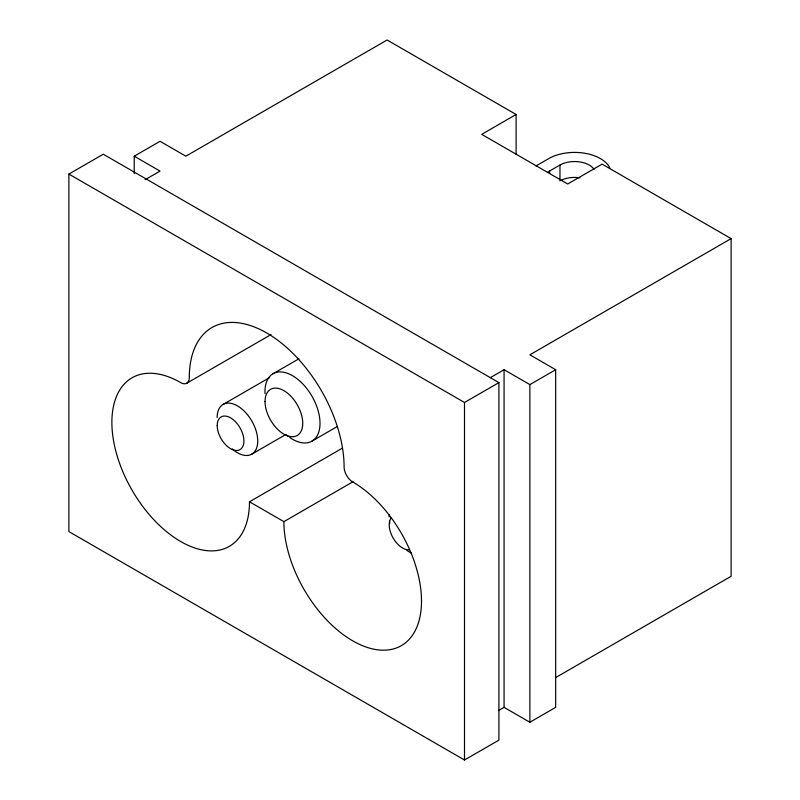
<?xml version="1.0" encoding="UTF-8"?>
<svg xmlns="http://www.w3.org/2000/svg" width="800" height="800" viewBox="0 0 800 800"><rect width="100%" height="100%" fill="white"/><g stroke="black" fill="none" stroke-linecap="round" stroke-linejoin="round"><path stroke-width="1.2" d="M68.88 174.07L103.28 154.21L498.91 382.62L498.91 740.14L464.5 760L68.88 531.59L68.88 174.07L464.5 402.48L498.91 382.62M134.24 173.64L134.24 156.19L160.04 141.3L185.85 156.19L387.1 40L516.11 114.48L516.11 154.41M145.1 179.72L160.04 171.09L134.24 156.19M516.11 114.48L481.71 134.34L567.71 184L602.11 164.14L731.12 238.62L731.12 576.28L555.84 677.48M536.04 165.94L548.79 158.58A36.49 21.07 0 0 1 609.84 168.02M547.87 172.16A20.68 11.94 0 0 1 549.65 170.99L559.97 165.03A20.68 11.94 0 0 1 594.02 169.39M186.77 383.22L271.06 334.56M273.03 373.74L298.95 358.77M223.1 404.44L269.62 377.58M251.8 454.16L285.34 434.79M311.95 441.15L336.8 426.81M249.49 501.79L283.89 521.65A97.3 56.18 60 0 0 352.7 640.83A97.3 56.18 60 0 0 421.5 601.1A97.3 56.18 60 0 0 352.7 481.93A12.16 7.02 60 0 1 344.1 467.03A109.47 63.2 60 0 0 266.69 332.96A109.47 63.2 60 0 0 189.29 377.65A12.16 7.02 60 0 1 180.69 382.62A97.3 56.18 60 0 0 111.88 422.35A97.3 56.18 60 0 0 180.69 541.52A97.3 56.18 60 0 0 249.49 501.79L342.43 448.13M490.19 377.72L504.07 369.71L529.87 384.6L555.67 369.71L555.67 707.37L529.87 722.26L504.07 707.37L498.73 710.45M731.12 238.62L529.87 354.81L555.67 369.71M283.89 521.65L353.06 481.72M559.97 165.03L559.97 180.92M549.65 170.99L549.65 173.43M529.87 384.6L529.87 722.26M504.07 369.71L504.07 707.37M464.5 402.48L464.5 760M560.95 180.39A20.68 11.94 0 0 1 579.94 177.83M265.03 393.66A38.92 22.47 60 0 1 292.2 375.5A38.92 22.47 60 0 1 319.99 424.71A38.92 22.47 60 0 1 289.8 437.52M288.01 436.21A38.92 22.47 60 0 1 286.24 434.78M217.15 417.58A28.7 16.57 60 0 1 239.22 406.97A28.7 16.57 60 0 1 257.44 444.91A28.7 16.57 60 0 1 232.2 448.9M409.26 549.79A18.89 10.91 60 0 1 393.13 538.03A18.89 10.91 60 0 1 391.01 518.19M411.58 553.14A28.7 16.57 60 0 1 406.81 550.31M389.85 523.35A28.7 16.57 60 0 1 389.47 521.14M389.16 516.89A28.7 16.57 60 0 1 389.27 514.51M265.05 401.53A26.65 15.39 60 0 0 293.32 436.7A26.65 15.39 60 0 0 293.32 399.01A26.65 15.39 60 0 0 265.05 401.53M217.21 425.56A18.89 10.91 60 0 0 237.25 450.48A18.89 10.91 60 0 0 237.25 423.77A18.89 10.91 60 0 0 217.21 425.56"/></g></svg>
